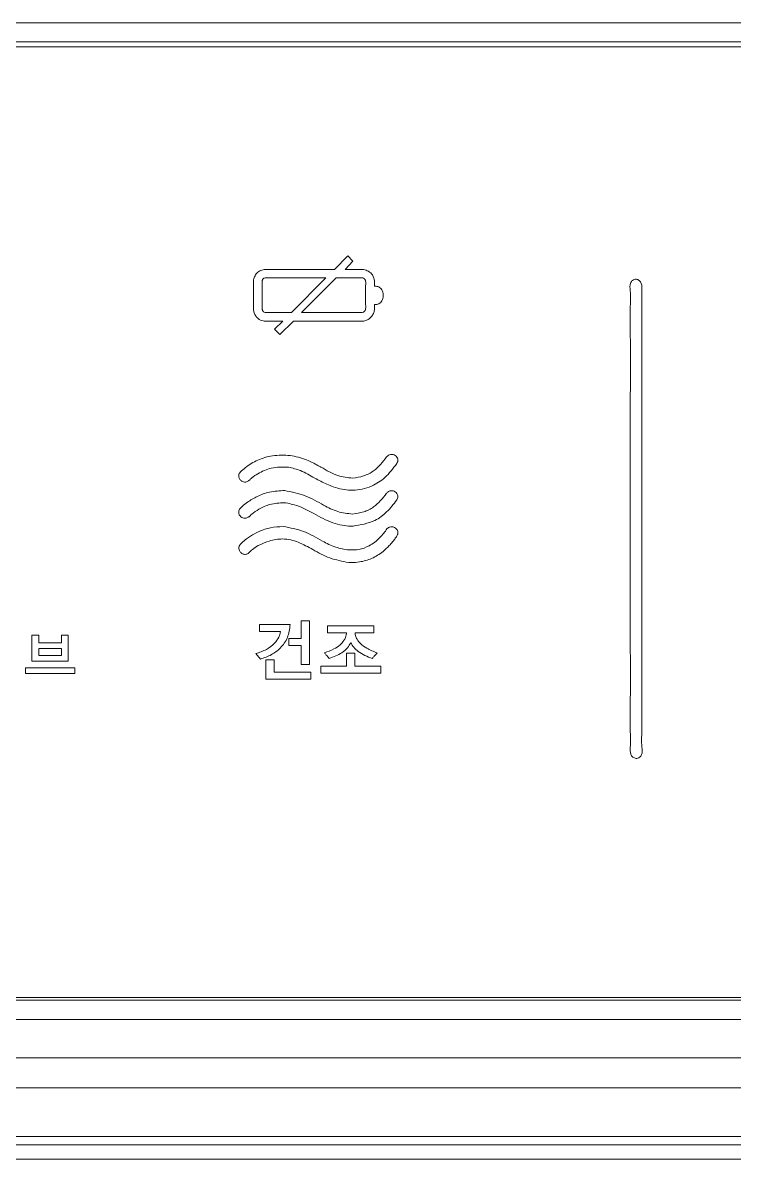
# Model space of a CAD drawing. Extents: x -2137 to 3740, y 68 to 2359.
# Drawn here: x 1976.8 to 2013.9, y 946.9 to 1006.2 of the extents above; entities that cross this region are included whole.
import ezdxf

# ---------------------------------------------------------------- set-up
doc = ezdxf.new("R2010")
doc.units = 0
doc.header["$LTSCALE"] = 20
doc.header["$MEASUREMENT"] = 0
doc.layers.get('0').update_dxf_attribs({"linetype": 'CONTINUOUS'})

msp = doc.modelspace()

# ---------------------------------------------------------------- linework, layer by layer
at = {"color": 7, "linetype": 'Continuous', "lineweight": 15}
for p, q in [((2137.182, 1006.208), (1933.182, 1006.208)), ((1933.182, 1005.208), (2137.182, 1005.208)), ((1933.09, 1004.958), (2137.09, 1004.958)), ((1993.076, 993.334), (1993.762, 994.042)), ((1993.762, 994.042), (1994.036, 993.768)), ((1994.036, 993.768), (1993.624, 993.334)), ((1990.836, 991.093), (1992.619, 992.899)), ((1993.167, 992.899), (1991.361, 991.093)), ((1989.944, 990.225), (1990.378, 990.636)), ((1990.218, 989.95), (1989.944, 990.225)), ((1990.927, 990.636), (1990.218, 989.95)), ((1989.163, 974.446), (1989.163, 974.807)), ((1989.163, 974.807), (1990.759, 974.807)), ((1991.332, 975.012), (1991.762, 975.012)), ((1991.332, 974.081), (1991.332, 975.012)), ((1991.762, 975.012), (1991.762, 972.732)), ((1977.296, 974.26), (1977.648, 974.26)), ((1977.296, 972.897), (1977.296, 974.26)), ((1977.648, 974.26), (1977.648, 973.859)), ((1978.83, 973.859), (1978.83, 974.26)), ((1978.83, 974.26), (1979.179, 974.26)), ((1979.179, 974.26), (1979.179, 972.897)), ((1990.26, 974.446), (1989.163, 974.446)), ((1992.713, 974.737), (1995.129, 974.737)), ((1992.713, 974.377), (1992.713, 974.737)), ((1993.696, 974.375), (1992.713, 974.377)), ((1995.129, 974.377), (1994.147, 974.375)), ((1995.129, 974.737), (1995.129, 974.377)), ((1977.648, 973.859), (1978.83, 973.859)), ((1990.697, 974.081), (1991.332, 974.081)), ((1990.697, 973.721), (1990.697, 974.081)), ((1991.332, 973.721), (1990.697, 973.721)), ((1991.332, 972.732), (1991.332, 973.721)), ((1977.648, 973.565), (1978.83, 973.565)), ((1977.648, 973.192), (1977.648, 973.565)), ((1978.83, 973.192), (1977.648, 973.192)), ((1978.83, 973.565), (1978.83, 973.192)), ((1989.212, 973.006), (1988.968, 973.293)), ((1993.706, 972.631), (1993.706, 973.321)), ((1993.706, 973.321), (1994.136, 973.321)), ((1994.136, 973.321), (1994.136, 972.631)), ((1976.956, 972.553), (1979.523, 972.553)), ((1976.956, 972.258), (1976.956, 972.553)), ((1979.179, 972.897), (1977.296, 972.897)), ((1979.523, 972.553), (1979.523, 972.258)), ((1989.499, 971.957), (1989.499, 972.978)), ((1989.499, 972.978), (1989.93, 972.978)), ((1989.93, 972.978), (1989.93, 972.318)), ((1991.762, 972.732), (1991.332, 972.732)), ((1992.353, 972.631), (1993.706, 972.631)), ((1992.353, 972.27), (1992.353, 972.631)), ((1994.136, 972.631), (1995.49, 972.631)), ((1995.49, 972.631), (1995.49, 972.27)), ((1979.523, 972.258), (1976.956, 972.258)), ((1991.845, 971.957), (1989.499, 971.957)), ((1989.93, 972.318), (1991.845, 972.318)), ((1991.845, 972.318), (1991.845, 971.957)), ((1995.49, 972.27), (1992.353, 972.27)), ((2137.09, 955.358), (1933.09, 955.358)), ((2137.182, 955.208), (1933.182, 955.208)), ((1933.182, 954.208), (2137.182, 954.208)), ((2137.182, 952.208), (1933.182, 952.208)), ((2131.564, 950.64), (1938.801, 950.64)), ((1938.738, 948.095), (2131.626, 948.095)), ((2131.626, 947.669), (1938.738, 947.669)), ((1934.095, 946.914), (2136.269, 946.914)), ((1934.095, 946.914), (2136.269, 946.914))]:
    msp.add_line(p, q, dxfattribs=at)
for points, knots in [([(1990.378, 990.636), (1990.225, 990.636), (1990.005, 990.636), (1989.732, 990.636), (1989.54, 990.636), (1989.32, 990.638), (1989.096, 990.745), (1988.944, 990.927), (1988.867, 991.111), (1988.845, 991.26), (1988.847, 991.353), (1988.847, 991.421), (1988.847, 991.535), (1988.847, 991.81), (1988.844, 992.185), (1988.851, 992.519), (1988.842, 992.747), (1988.871, 992.919), (1988.985, 993.117), (1989.17, 993.276), (1989.37, 993.332), (1989.494, 993.334), (1989.59, 993.334), (1989.747, 993.334), (1990.105, 993.334), (1991.232, 993.334), (1992.256, 993.334), (1993.076, 993.334)], [0, 0, 0, 0, 0.058091, 0.083652, 0.103735, 0.130899, 0.166758, 0.193525, 0.219364, 0.241617, 0.250114, 0.254584, 0.267551, 0.293485, 0.358838, 0.410186, 0.420214, 0.445292, 0.475203, 0.50531, 0.53575, 0.551476, 0.552642, 0.572092, 0.610993, 0.688794, 1, 1, 1, 1]), ([(1993.624, 993.334), (1993.761, 993.335), (1994.004, 993.338), (1994.271, 993.324), (1994.454, 993.343), (1994.625, 993.332), (1994.858, 993.257), (1995.09, 993.047), (1995.166, 992.789), (1995.155, 992.59), (1995.156, 992.506), (1995.156, 992.465)], [0, 0, 0, 0, 0.1929695, 0.3445884, 0.3777364, 0.4531149, 0.5846602, 0.7168715, 0.8812144, 0.9425683, 1, 1, 1, 1]), ([(1992.619, 992.899), (1992.003, 992.899), (1991.129, 992.899), (1990.144, 992.9), (1989.725, 992.898), (1989.526, 992.9), (1989.416, 992.896), (1989.354, 992.847), (1989.324, 992.806), (1989.306, 992.759), (1989.301, 992.648), (1989.308, 992.326), (1989.298, 991.917), (1989.311, 991.509), (1989.289, 991.309), (1989.319, 991.194), (1989.353, 991.144), (1989.443, 991.08), (1989.681, 991.104), (1990.148, 991.086), (1990.56, 991.09), (1990.836, 991.093)], [0, 0, 0, 0, 0.284232, 0.403609, 0.456135, 0.476771, 0.496735, 0.504586, 0.512265, 0.519887, 0.527658, 0.563187, 0.669301, 0.715991, 0.752037, 0.76105, 0.770132, 0.779463, 0.810512, 0.873675, 1, 1, 1, 1]), ([(1991.361, 991.093), (1991.976, 991.097), (1992.848, 991.101), (1993.844, 991.084), (1994.292, 991.106), (1994.545, 991.066), (1994.657, 991.16), (1994.692, 991.222), (1994.708, 991.333), (1994.686, 991.657), (1994.708, 992.066), (1994.689, 992.473), (1994.719, 992.687), (1994.669, 992.823), (1994.595, 992.888), (1994.497, 992.903), (1994.297, 992.895), (1993.851, 992.903), (1993.441, 992.901), (1993.167, 992.899)], [0, 0, 0, 0, 0.284031, 0.403324, 0.455813, 0.495453, 0.511716, 0.519806, 0.527645, 0.563088, 0.669126, 0.715783, 0.752086, 0.766203, 0.780714, 0.794867, 0.810646, 0.873764, 1, 1, 1, 1]), ([(2008.802, 967.826), (2008.741, 967.842), (2008.62, 967.873), (2008.48, 968.096), (2008.519, 968.554), (2008.49, 969.461), (2008.51, 971.319), (2008.495, 975.019), (2008.508, 980.311), (2008.49, 985.606), (2008.518, 989.302), (2008.479, 991.166), (2008.535, 992.078), (2008.456, 992.56), (2008.612, 992.782), (2008.798, 992.851), (2008.982, 992.772), (2009.124, 992.559), (2009.085, 992.094), (2009.114, 991.192), (2009.093, 989.331), (2009.109, 985.633), (2009.096, 980.34), (2009.114, 975.045), (2009.085, 971.349), (2009.125, 969.485), (2009.069, 968.572), (2009.148, 968.091), (2008.991, 967.868), (2008.865, 967.826), (2008.802, 967.826), (2008.802, 967.826)], [0, 0, 0, 0, 0.003594, 0.007186, 0.014387, 0.030065, 0.061421, 0.124132, 0.249555, 0.374978, 0.43769, 0.469045, 0.484723, 0.492757, 0.49623, 0.499969, 0.503566, 0.507181, 0.514394, 0.530072, 0.561428, 0.624139, 0.749562, 0.874985, 0.937697, 0.969053, 0.984731, 0.992759, 0.996236, 0.99999, 1, 1, 1, 1]), ([(1995.156, 992.465), (1995.215, 992.463), (1995.346, 992.459), (1995.504, 992.356), (1995.583, 992.213), (1995.609, 992.093), (1995.615, 991.985), (1995.609, 991.877), (1995.584, 991.756), (1995.504, 991.614), (1995.346, 991.511), (1995.215, 991.507), (1995.156, 991.505)], [0, 0, 0, 0, 0.116021, 0.257577, 0.349634, 0.435253, 0.49997, 0.56466, 0.650239, 0.742423, 0.883979, 1, 1, 1, 1]), ([(1995.156, 991.505), (1995.156, 991.462), (1995.155, 991.354), (1995.161, 991.177), (1995.09, 990.983), (1994.963, 990.82), (1994.8, 990.699), (1994.597, 990.627), (1994.394, 990.638), (1994.201, 990.636), (1993.741, 990.637), (1992.65, 990.636), (1991.616, 990.636), (1990.927, 990.636)], [0, 0, 0, 0, 0.026857, 0.067346, 0.109553, 0.152226, 0.194381, 0.234653, 0.283803, 0.319613, 0.355423, 0.570282, 1, 1, 1, 1]), ([(1995.79, 983.553), (1995.82, 983.584), (1995.877, 983.647), (1996, 983.69), (1996.127, 983.692), (1996.244, 983.642), (1996.329, 983.55), (1996.376, 983.438), (1996.379, 983.314), (1996.34, 983.243), (1996.321, 983.207)], [0, 0, 0, 0, 0.129627, 0.257478, 0.383845, 0.510272, 0.635753, 0.75668, 0.876177, 1, 1, 1, 1]), ([(1988.17, 982.777), (1988.252, 982.851), (1988.521, 983.095), (1989.071, 983.418), (1989.873, 983.666), (1990.451, 983.646), (1990.758, 983.634)], [0, 0, 0, 0, 0.1175269, 0.386979, 0.6740801, 1, 1, 1, 1]), ([(1990.758, 983.634), (1991.047, 983.574), (1991.477, 983.485), (1991.933, 983.256), (1992.132, 983.151), (1992.214, 983.107), (1992.275, 983.073), (1992.326, 983.046), (1992.368, 983.023)], [0, 0, 0, 0, 0.5089775, 0.7564637, 0.8788388, 0.8992529, 0.9175628, 1, 1, 1, 1]), ([(1994.018, 982.452), (1994.213, 982.478), (1994.6, 982.531), (1995.257, 982.871), (1995.584, 983.289), (1995.79, 983.553)], [0, 0, 0, 0, 0.271389, 0.540762, 1, 1, 1, 1]), ([(1996.321, 983.207), (1996.129, 982.949), (1995.772, 982.47), (1995.108, 982.056), (1994.53, 981.854), (1994.197, 981.831), (1994.039, 981.82)], [0, 0, 0, 0, 0.344339, 0.640704, 0.829838, 1, 1, 1, 1]), ([(1988.19, 982.33), (1988.157, 982.366), (1988.093, 982.437), (1988.074, 982.572), (1988.1, 982.691), (1988.147, 982.748), (1988.17, 982.777)], [0, 0, 0, 0, 0.286504, 0.562028, 0.778676, 1, 1, 1, 1]), ([(1990.676, 983.023), (1990.371, 983.03), (1989.809, 983.044), (1989.177, 982.751), (1988.809, 982.517), (1988.678, 982.39), (1988.638, 982.351)], [0, 0, 0, 0, 0.40875, 0.753465, 0.923756, 1, 1, 1, 1]), ([(1992.042, 982.452), (1991.799, 982.595), (1991.37, 982.849), (1990.887, 982.97), (1990.676, 983.023)], [0, 0, 0, 0, 0.563969, 1, 1, 1, 1]), ([(1992.368, 983.023), (1992.513, 982.94), (1992.799, 982.777), (1993.334, 982.518), (1993.758, 982.477), (1994.018, 982.452)], [0, 0, 0, 0, 0.284538, 0.560239, 1, 1, 1, 1]), ([(1988.638, 982.351), (1988.602, 982.318), (1988.531, 982.253), (1988.396, 982.235), (1988.277, 982.26), (1988.219, 982.306), (1988.19, 982.33)], [0, 0, 0, 0, 0.286236, 0.561768, 0.778571, 1, 1, 1, 1]), ([(1994.039, 981.82), (1993.999, 981.82), (1993.811, 981.819), (1993.462, 981.856), (1993.047, 981.97), (1992.677, 982.124), (1992.357, 982.283), (1992.146, 982.396), (1992.042, 982.452)], [0, 0, 0, 0, 0.057172, 0.265234, 0.494779, 0.662808, 0.831673, 1, 1, 1, 1]), ([(1988.19, 980.434), (1988.16, 980.467), (1988.101, 980.53), (1988.075, 980.648), (1988.088, 980.746), (1988.117, 980.831), (1988.192, 980.904), (1988.316, 981.037), (1988.6, 981.249), (1989.061, 981.516), (1989.714, 981.765), (1990.208, 981.788), (1990.472, 981.8)], [0, 0, 0, 0, 0.042972, 0.083812, 0.113633, 0.140545, 0.170025, 0.215008, 0.3204, 0.516371, 0.740424, 1, 1, 1, 1]), ([(1990.472, 981.8), (1990.836, 981.728), (1991.556, 981.585), (1992.422, 981.074), (1993.224, 980.66), (1993.757, 980.605), (1994.018, 980.578)], [0, 0, 0, 0, 0.2917602, 0.5784214, 0.7936932, 1, 1, 1, 1]), ([(1994.018, 980.578), (1994.213, 980.603), (1994.601, 980.654), (1995.258, 980.983), (1995.585, 981.397), (1995.79, 981.657)], [0, 0, 0, 0, 0.273509, 0.543075, 1, 1, 1, 1]), ([(1995.79, 981.657), (1995.824, 981.693), (1995.89, 981.763), (1996.021, 981.799), (1996.143, 981.793), (1996.206, 981.757), (1996.239, 981.739)], [0, 0, 0, 0, 0.28703, 0.565896, 0.782417, 1, 1, 1, 1]), ([(1996.239, 981.739), (1996.274, 981.71), (1996.345, 981.653), (1996.38, 981.527), (1996.374, 981.407), (1996.339, 981.344), (1996.321, 981.311)], [0, 0, 0, 0, 0.276322, 0.55309, 0.774548, 1, 1, 1, 1]), ([(1990.453, 981.169), (1990.2, 981.154), (1989.737, 981.128), (1989.174, 980.866), (1988.839, 980.645), (1988.684, 980.507), (1988.636, 980.45), (1988.589, 980.419), (1988.517, 980.38), (1988.417, 980.344), (1988.289, 980.36), (1988.223, 980.41), (1988.19, 980.434)], [0, 0, 0, 0, 0.302615, 0.552755, 0.736161, 0.785356, 0.802492, 0.825161, 0.852409, 0.902028, 0.950948, 1, 1, 1, 1]), ([(1992, 980.598), (1991.904, 980.649), (1991.717, 980.747), (1991.438, 980.883), (1991.031, 981.065), (1990.692, 981.126), (1990.453, 981.169)], [0, 0, 0, 0, 0.196829, 0.381018, 0.562559, 1, 1, 1, 1]), ([(1996.321, 981.311), (1996.156, 981.093), (1995.838, 980.673), (1995.079, 980.116), (1994.432, 980.011), (1994.039, 979.947)], [0, 0, 0, 0, 0.297593, 0.572947, 1, 1, 1, 1]), ([(1994.039, 979.947), (1993.999, 979.946), (1993.811, 979.945), (1993.457, 979.982), (1992.974, 980.114), (1992.484, 980.333), (1992.161, 980.51), (1992, 980.598)], [0, 0, 0, 0, 0.055968, 0.259811, 0.490511, 0.746062, 1, 1, 1, 1]), ([(1988.638, 978.581), (1988.617, 978.559), (1988.578, 978.518), (1988.501, 978.482), (1988.422, 978.468), (1988.318, 978.479), (1988.199, 978.538), (1988.106, 978.654), (1988.081, 978.784), (1988.097, 978.9), (1988.16, 978.999), (1988.286, 979.127), (1988.464, 979.266), (1988.757, 979.47), (1989.165, 979.693), (1989.741, 979.891), (1990.172, 979.914), (1990.391, 979.926)], [0, 0, 0, 0, 0.0259174, 0.0495159, 0.072112, 0.0944825, 0.1391469, 0.183803, 0.2178781, 0.2515389, 0.2830098, 0.3174848, 0.4074855, 0.4780054, 0.6271797, 0.8099418, 1, 1, 1, 1]), ([(1990.391, 979.926), (1990.761, 979.858), (1991.489, 979.724), (1992.344, 979.213), (1993.108, 978.815), (1993.598, 978.739), (1993.834, 978.703)], [0, 0, 0, 0, 0.303709, 0.598452, 0.806477, 1, 1, 1, 1]), ([(1993.834, 978.703), (1994.008, 978.703), (1994.368, 978.702), (1994.937, 978.915), (1995.357, 979.244), (1995.639, 979.571), (1995.759, 979.732), (1995.815, 979.815), (1995.842, 979.838), (1995.882, 979.873), (1995.967, 979.907), (1996.079, 979.919), (1996.209, 979.888), (1996.308, 979.81), (1996.359, 979.715), (1996.378, 979.635), (1996.378, 979.564), (1996.366, 979.498), (1996.344, 979.456), (1996.331, 979.433)], [0, 0, 0, 0, 0.155913, 0.323475, 0.536651, 0.630959, 0.712561, 0.718727, 0.721261, 0.743654, 0.766605, 0.802882, 0.843957, 0.884559, 0.9122, 0.939618, 0.957801, 0.975973, 1, 1, 1, 1]), ([(1993.815, 978.05), (1993.48, 978.112), (1992.821, 978.233), (1991.983, 978.7), (1991.328, 979.066), (1990.788, 979.243), (1990.27, 979.3), (1989.715, 979.202), (1989.216, 979.007), (1988.87, 978.806), (1988.71, 978.651), (1988.638, 978.581)], [0, 0, 0, 0, 0.181203, 0.356664, 0.51022, 0.58284, 0.660243, 0.786957, 0.880654, 0.94658, 1, 1, 1, 1]), ([(1996.331, 979.433), (1996.294, 979.379), (1996.222, 979.275), (1996.089, 979.106), (1995.895, 978.882), (1995.548, 978.564), (1995.039, 978.234), (1994.455, 978.072), (1994.047, 978.046), (1993.859, 978.05), (1993.815, 978.05)], [0, 0, 0, 0, 0.065348, 0.125762, 0.214225, 0.36086, 0.593491, 0.81245, 0.956429, 1, 1, 1, 1]), ([(1990.759, 974.807), (1990.73, 974.578), (1990.673, 974.122), (1990.282, 973.583), (1989.783, 973.204), (1989.408, 973.074), (1989.212, 973.006)], [0, 0, 0, 0, 0.268494, 0.534794, 0.757157, 1, 1, 1, 1]), ([(1988.968, 973.293), (1989.159, 973.356), (1989.522, 973.476), (1989.921, 973.793), (1990.184, 974.118), (1990.236, 974.343), (1990.26, 974.446)], [0, 0, 0, 0, 0.328065, 0.62486, 0.827693, 1, 1, 1, 1]), ([(1992.547, 973.335), (1992.713, 973.395), (1993.002, 973.499), (1993.346, 973.721), (1993.547, 973.933), (1993.646, 974.115), (1993.689, 974.254), (1993.694, 974.338), (1993.696, 974.375)], [0, 0, 0, 0, 0.320582, 0.559306, 0.737524, 0.846519, 0.933613, 1, 1, 1, 1]), ([(1994.147, 974.375), (1994.151, 974.326), (1994.163, 974.209), (1994.253, 974.018), (1994.443, 973.783), (1994.795, 973.527), (1995.112, 973.404), (1995.296, 973.334)], [0, 0, 0, 0, 0.08952, 0.214172, 0.378939, 0.640295, 1, 1, 1, 1]), ([(1993.922, 973.863), (1993.869, 973.771), (1993.753, 973.568), (1993.383, 973.251), (1993.031, 973.124), (1992.8, 973.041)], [0, 0, 0, 0, 0.220106, 0.489458, 1, 1, 1, 1]), ([(1995.042, 973.041), (1994.786, 973.141), (1994.429, 973.28), (1994.074, 973.606), (1993.971, 973.78), (1993.922, 973.863)], [0, 0, 0, 0, 0.573199, 0.797946, 1, 1, 1, 1]), ([(1992.8, 973.041), (1992.749, 973.1), (1992.664, 973.198), (1992.58, 973.296), (1992.547, 973.335)], [0, 0, 0, 0, 0.606738, 1, 1, 1, 1]), ([(1995.296, 973.334), (1995.246, 973.276), (1995.161, 973.178), (1995.076, 973.081), (1995.042, 973.041)], [0, 0, 0, 0, 0.588258, 1, 1, 1, 1])]:
    msp.add_open_spline(points, degree=3, knots=knots, dxfattribs=at)

doc.saveas('drawing.dxf')
